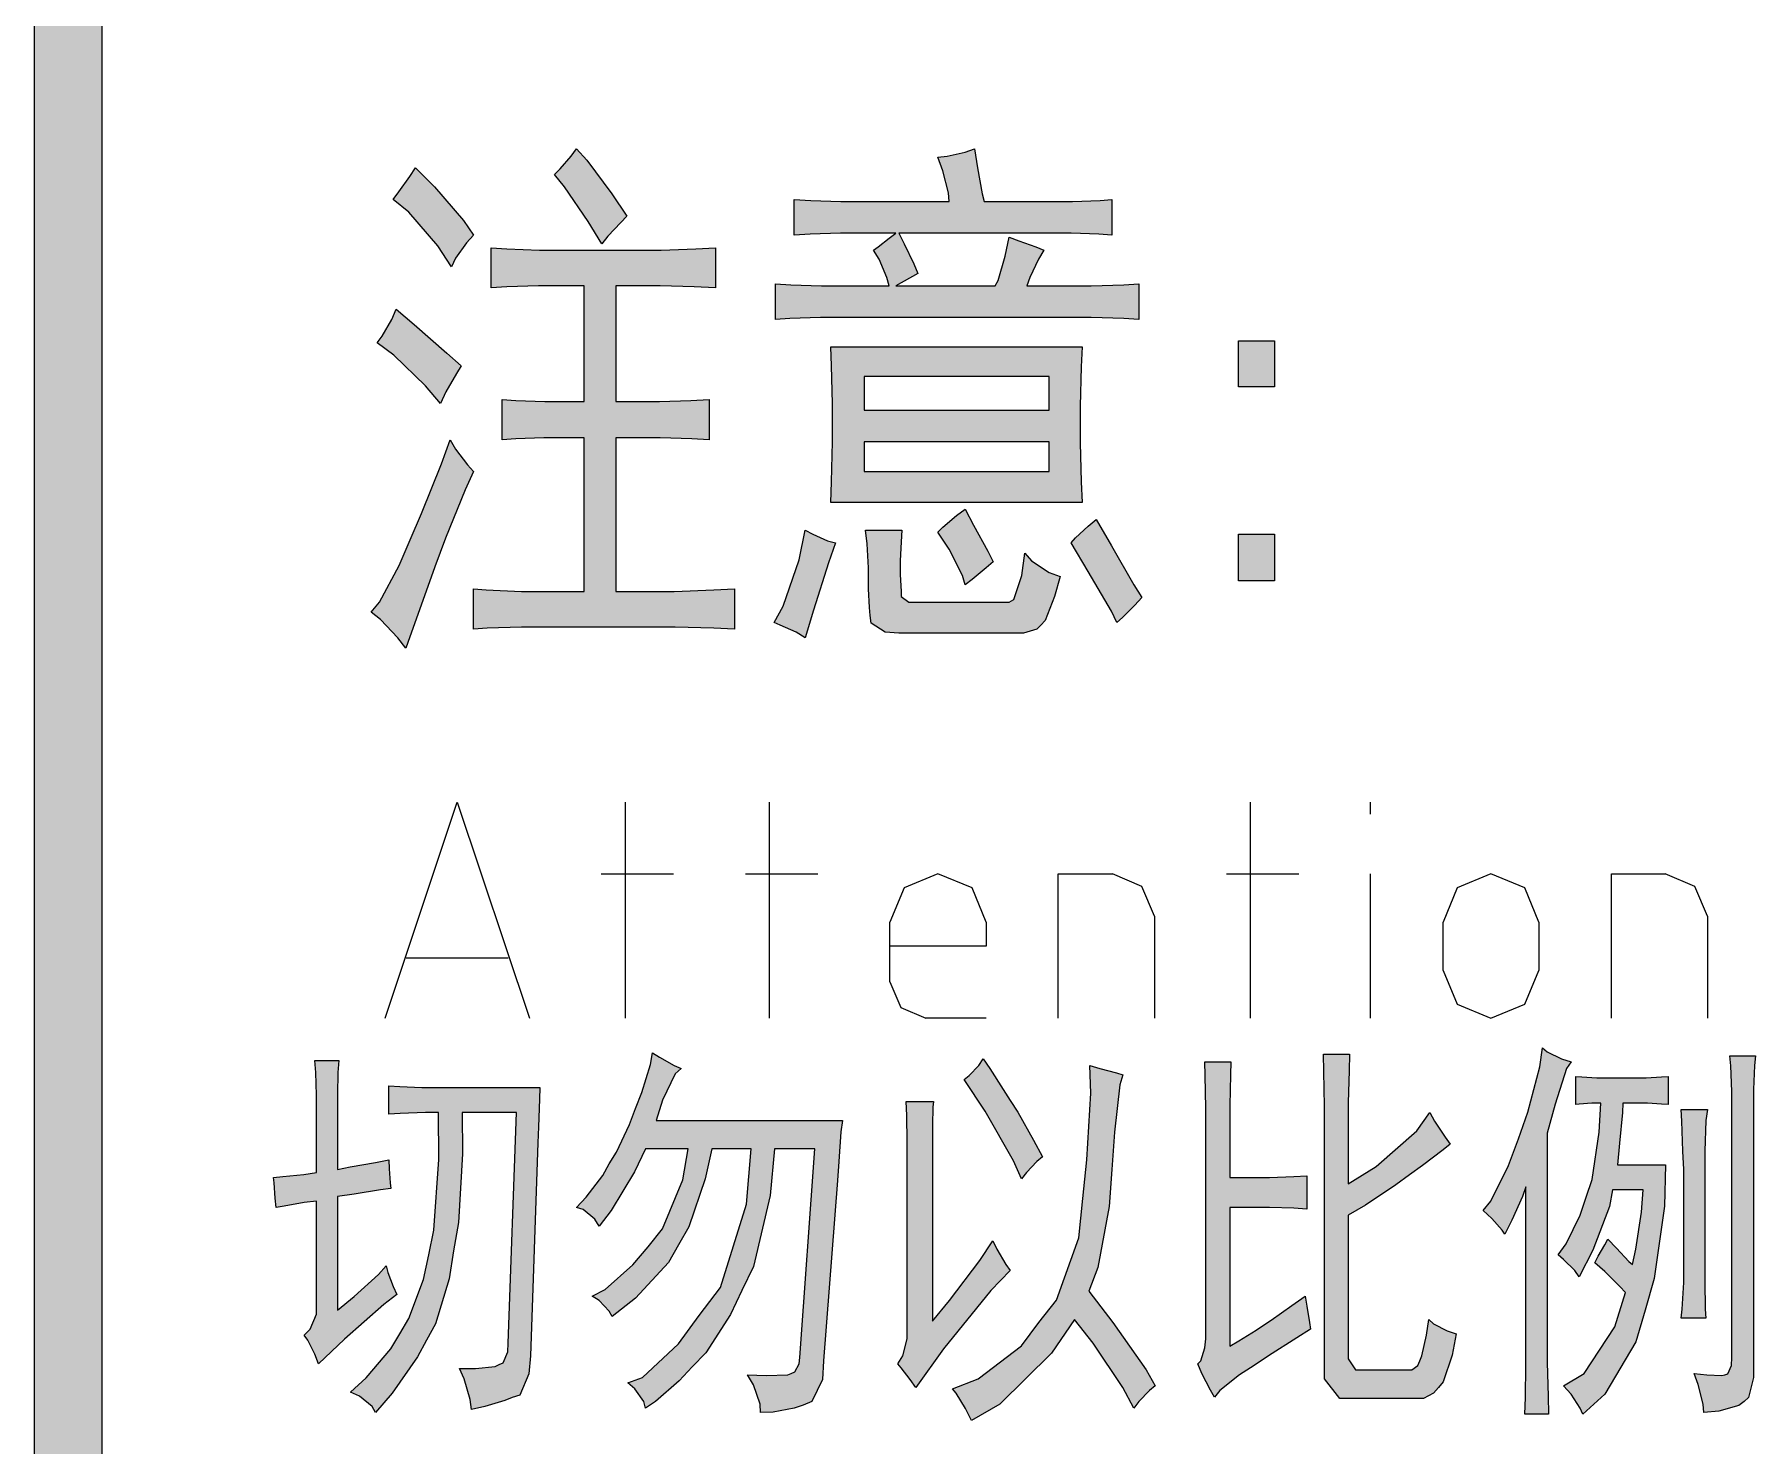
# Model space of a CAD drawing. Header units: millimetres. Extents: x 0 to 414, y 0 to 292.
# Drawn here: x 354.72 to 366.8, y 164.47 to 174.38 of the extents above; entities that cross this region are included whole.
import ezdxf

# ---------------------------------------------------------------- set-up
doc = ezdxf.new("R2010")
doc.units = ezdxf.units.MM

msp = doc.modelspace()

# ---------------------------------------------------------------- hatches: boundary and pattern name
h = msp.add_hatch(color=0)
h.dxf.hatch_style = 2
h.paths.add_polyline_path([(355.194306, 9.846028), (354.721583, 9.846028), (354.721583, 282.620861), (355.194306, 282.620861)])
h = msp.add_hatch(color=0)
h.dxf.hatch_style = 2
h.paths.add_polyline_path([(358.372833, 173.393806), (358.411639, 173.432611), (358.48925, 173.520806), (358.528056, 173.573722), (358.598611, 173.492583), (358.775, 173.256222), (358.880833, 173.101), (358.8385, 173.055139), (358.746778, 172.959889), (358.704444, 172.906972), (358.609194, 173.062194), (358.443389, 173.305611)])
h = msp.add_hatch(color=0)
h.dxf.hatch_style = 2
h.paths.add_polyline_path([(360.478917, 172.981056), (360.380139, 172.981056), (360.168472, 172.974), (360.055583, 172.966944), (360.055583, 173.217417), (360.172, 173.210361), (360.383667, 173.203306), (360.478917, 173.203306), (361.142139, 173.203306), (361.138611, 173.263278), (361.099806, 173.4185), (361.064528, 173.51375), (361.128028, 173.520806), (361.255028, 173.549028), (361.322056, 173.573722), (361.343222, 173.439667), (361.374972, 173.256222), (361.389083, 173.203306), (361.897083, 173.203306), (362.009972, 173.203306), (362.204, 173.210361), (362.285139, 173.217417), (362.285139, 172.966944), (362.193417, 172.974), (361.999389, 172.981056), (361.897083, 172.981056), (360.789361, 172.981056), (360.828167, 172.906972), (360.895194, 172.765861), (360.923417, 172.698833), (360.768194, 172.610639), (361.466694, 172.610639), (361.487861, 172.649444), (361.53725, 172.818778), (361.565472, 172.952833), (361.6325, 172.928139), (361.752444, 172.885806), (361.808889, 172.861111), (361.770083, 172.797611), (361.710111, 172.670611), (361.688944, 172.610639), (362.020556, 172.610639), (362.1405, 172.610639), (362.369806, 172.617694), (362.475639, 172.62475), (362.475639, 172.374278), (362.369806, 172.381333), (362.1405, 172.388389), (362.020556, 172.388389), (360.355444, 172.388389), (360.239028, 172.388389), (360.023833, 172.381333), (359.925056, 172.374278), (359.925056, 172.62475), (360.030889, 172.617694), (360.246083, 172.610639), (360.355444, 172.610639), (360.722333, 172.610639), (360.704694, 172.670611), (360.651778, 172.797611), (360.612972, 172.861111), (360.644722, 172.885806), (360.722333, 172.945778), (360.768194, 172.981056)])
h = msp.add_hatch(color=0)
h.dxf.hatch_style = 2
h.paths.add_polyline_path([(357.395639, 173.439667), (357.529694, 173.305611), (357.734306, 173.06925), (357.804861, 172.966944), (357.755472, 172.914028), (357.677861, 172.804667), (357.649639, 172.744694), (357.554389, 172.892861), (357.349778, 173.129222), (357.240417, 173.217417), (357.279222, 173.270333), (357.356833, 173.379694)])
h = msp.add_hatch(color=0)
h.dxf.hatch_style = 2
h.paths.add_polyline_path([(359.014889, 172.861111), (359.120722, 172.861111), (359.364139, 172.871694), (359.501722, 172.87875), (359.501722, 172.596528), (359.353556, 172.603583), (359.113667, 172.610639), (359.025472, 172.610639), (358.803222, 172.610639), (358.803222, 171.79925), (359.014889, 171.79925), (359.110139, 171.79925), (359.328861, 171.806306), (359.459389, 171.813361), (359.459389, 171.531139), (359.335917, 171.538194), (359.113667, 171.54525), (359.014889, 171.54525), (358.803222, 171.54525), (358.803222, 170.46575), (359.081917, 170.46575), (359.212444, 170.46575), (359.491139, 170.476333), (359.635778, 170.483389), (359.635778, 170.201167), (359.491139, 170.208222), (359.2195, 170.215278), (359.0925, 170.215278), (358.281111, 170.215278), (358.14, 170.215278), (357.900111, 170.208222), (357.804861, 170.201167), (357.804861, 170.483389), (357.893056, 170.476333), (358.14, 170.46575), (358.295222, 170.46575), (358.580972, 170.46575), (358.580972, 171.54525), (358.404583, 171.54525), (358.29875, 171.54525), (358.101194, 171.538194), (358.005944, 171.531139), (358.005944, 171.813361), (358.101194, 171.806306), (358.305806, 171.79925), (358.415167, 171.79925), (358.580972, 171.79925), (358.580972, 172.610639), (358.372833, 172.610639), (358.259944, 172.610639), (358.037694, 172.603583), (357.928333, 172.596528), (357.928333, 172.87875), (358.037694, 172.871694), (358.267, 172.861111), (358.383417, 172.861111)])
h = msp.add_hatch(color=0)
h.dxf.hatch_style = 2
h.paths.add_polyline_path([(357.261583, 172.448361), (357.388583, 172.339), (357.617889, 172.137917), (357.716667, 172.049722), (357.684917, 171.996806), (357.610833, 171.866278), (357.572028, 171.785139), (357.466194, 171.908611), (357.243944, 172.123806), (357.127528, 172.212), (357.162806, 172.257861), (357.229833, 172.374278)])
h = msp.add_hatch(color=0)
h.paths.add_polyline_path([(362.077, 172.183778), (362.069944, 172.042667), (362.062889, 171.7675), (362.062889, 171.636972), (362.062889, 171.509972), (362.069944, 171.234806), (362.077, 171.090167), (360.313111, 171.090167), (360.316639, 171.234806), (360.323694, 171.517028), (360.323694, 171.651083), (360.323694, 171.785139), (360.316639, 172.049722), (360.313111, 172.183778)])
h.paths.add_polyline_path([(361.844167, 171.739278), (361.844167, 171.975639), (360.545944, 171.975639), (360.545944, 171.739278)])
h.paths.add_polyline_path([(361.844167, 171.308889), (361.844167, 171.517028), (360.545944, 171.517028), (360.545944, 171.308889)])
h = msp.add_hatch(color=0)
h.dxf.hatch_style = 2
h.paths.add_polyline_path([(363.428139, 171.901556), (363.174139, 171.901556), (363.174139, 172.226111), (363.428139, 172.226111)])
h = msp.add_hatch(color=0)
h.dxf.hatch_style = 2
h.paths.add_polyline_path([(357.804861, 171.308889), (357.744889, 171.178361), (357.607306, 170.839694), (357.533222, 170.638611), (357.459139, 170.434), (357.356833, 170.14825), (357.328611, 170.067111), (357.272167, 170.141194), (357.152222, 170.268194), (357.085194, 170.321111), (357.145167, 170.391667), (357.28275, 170.649194), (357.360361, 170.829111), (357.437972, 171.012556), (357.579083, 171.361806), (357.639056, 171.531139), (357.677861, 171.464111), (357.762528, 171.35475)])
h = msp.add_hatch(color=0)
h.dxf.hatch_style = 2
h.paths.add_polyline_path([(361.255028, 171.044306), (361.315, 170.931417), (361.413778, 170.747972), (361.452583, 170.673889), (361.403194, 170.631556), (361.304417, 170.550417), (361.255028, 170.511611), (361.237389, 170.578639), (361.142139, 170.762083), (361.064528, 170.882028), (361.099806, 170.917306), (361.195056, 170.998444)])
h = msp.add_hatch(color=0)
h.dxf.hatch_style = 2
h.paths.add_polyline_path([(362.175778, 170.970222), (362.281611, 170.786778), (362.440361, 170.511611), (362.496806, 170.423417), (362.447417, 170.3705), (362.359222, 170.282306), (362.320417, 170.247028), (362.281611, 170.328167), (362.119333, 170.606861), (361.999389, 170.807944), (362.031139, 170.843222), (362.119333, 170.924361)])
h = msp.add_hatch(color=0)
h.dxf.hatch_style = 2
h.paths.add_polyline_path([(360.344861, 170.807944), (360.295472, 170.666833), (360.189639, 170.335222), (360.133194, 170.141194), (360.069694, 170.18), (359.956806, 170.229389), (359.914472, 170.247028), (359.977972, 170.363444), (360.090861, 170.688), (360.133194, 170.896139), (360.186111, 170.867917), (360.288417, 170.822056)])
h = msp.add_hatch(color=0)
h.dxf.hatch_style = 2
h.paths.add_polyline_path([(360.810528, 170.896139), (360.807, 170.815), (360.799944, 170.680944), (360.799944, 170.631556), (360.799944, 170.585694), (360.803472, 170.504556), (360.807, 170.46575), (360.807, 170.430472), (360.859917, 170.391667), (360.909306, 170.391667), (361.565472, 170.391667), (361.597222, 170.409306), (361.653667, 170.578639), (361.674833, 170.733861), (361.720694, 170.680944), (361.844167, 170.599806), (361.921778, 170.571583), (361.882972, 170.430472), (361.815944, 170.261139), (361.787722, 170.229389), (361.7595, 170.201167), (361.66425, 170.172944), (361.597222, 170.172944), (360.789361, 170.172944), (360.694111, 170.18), (360.595333, 170.2435), (360.588278, 170.296417), (360.58475, 170.352861), (360.577694, 170.483389), (360.577694, 170.557472), (360.577694, 170.631556), (360.567111, 170.800889), (360.556528, 170.896139)])
h = msp.add_hatch(color=0)
h.dxf.hatch_style = 2
h.paths.add_polyline_path([(363.428139, 170.539833), (363.174139, 170.539833), (363.174139, 170.867917), (363.428139, 170.867917)])
h = msp.add_hatch(color=0)
h.dxf.hatch_style = 2
h.paths.add_polyline_path([(359.261833, 167.117889), (359.2195, 167.079083), (359.131306, 166.895639), (359.085444, 166.751), (360.39425, 166.751), (360.383667, 166.673389), (360.369556, 166.46525), (360.358972, 166.331194), (360.260194, 165.064722), (360.253139, 164.934194), (360.179056, 164.778972), (360.119083, 164.754278), (360.055583, 164.733111), (359.907417, 164.704889), (359.819222, 164.701361), (359.815694, 164.761333), (359.769833, 164.895389), (359.7275, 164.965944), (359.858028, 164.962417), (360.009722, 164.965944), (360.034417, 164.976528), (360.059111, 164.987111), (360.090861, 165.043556), (360.094389, 165.089417), (360.200222, 166.553444), (359.918, 166.553444), (359.88625, 166.225361), (359.769833, 165.727944), (359.688694, 165.558611), (359.607556, 165.389278), (359.434694, 165.121167), (359.339444, 165.022389), (359.247722, 164.923611), (359.081917, 164.778972), (359.011361, 164.733111), (359.000778, 164.778972), (358.937278, 164.867167), (358.887889, 164.9095), (358.990194, 164.948306), (359.244194, 165.184667), (359.388833, 165.382222), (359.537, 165.579778), (359.720444, 166.165389), (359.752194, 166.553444), (359.477028, 166.553444), (359.431167, 166.341778), (359.31475, 166.006639), (359.244194, 165.879639), (359.173639, 165.756167), (358.940806, 165.505694), (358.778528, 165.375167), (358.757361, 165.413972), (358.686806, 165.488056), (358.637417, 165.519806), (358.729139, 165.565667), (358.923167, 165.738528), (359.029, 165.865528), (359.131306, 165.992528), (359.272417, 166.334722), (359.311222, 166.553444), (359.011361, 166.553444), (358.93375, 166.391167), (358.771472, 166.119528), (358.686806, 166.010167), (358.655056, 166.059556), (358.573917, 166.126583), (358.528056, 166.140694), (358.595083, 166.214778), (358.7115, 166.366472), (358.757361, 166.447611), (358.80675, 166.52875), (358.898472, 166.722778), (358.940806, 166.835667), (358.986667, 166.948556), (359.046639, 167.146111), (359.06075, 167.22725), (359.110139, 167.1955), (359.212444, 167.139056)])
h = msp.add_hatch(color=0)
h.dxf.hatch_style = 2
h.paths.add_polyline_path([(365.509528, 167.16375), (365.477778, 167.117889), (365.396639, 166.867417), (365.340194, 166.662806), (365.340194, 165.167028), (365.340194, 165.054139), (365.34725, 164.817778), (365.350778, 164.690778), (365.184972, 164.690778), (365.1885, 164.807194), (365.192028, 165.032972), (365.192028, 165.142333), (365.192028, 166.285333), (365.167333, 166.218306), (365.09325, 166.0525), (365.043861, 165.953722), (365.026222, 165.981944), (364.952139, 166.063083), (364.892167, 166.119528), (364.945083, 166.186556), (365.068556, 166.437028), (365.139111, 166.624), (365.206139, 166.810972), (365.290806, 167.128472), (365.308444, 167.262528), (365.340194, 167.234306), (365.4425, 167.184917)])
h = msp.add_hatch(color=0)
h.dxf.hatch_style = 2
h.paths.add_polyline_path([(356.700667, 166.853306), (356.700667, 166.930917), (356.697139, 167.089667), (356.690083, 167.174333), (356.859417, 167.174333), (356.852361, 167.089667), (356.848833, 166.934444), (356.848833, 166.863889), (356.848833, 166.408806), (356.937028, 166.426444), (357.116944, 166.458194), (357.208667, 166.475833), (357.212194, 166.412333), (357.21925, 166.313556), (357.222778, 166.27475), (357.152222, 166.264167), (356.96525, 166.235944), (356.848833, 166.218306), (356.848833, 165.421028), (356.96525, 165.516278), (357.138111, 165.6715), (357.191028, 165.731472), (357.201611, 165.685611), (357.240417, 165.586833), (357.265111, 165.530389), (357.173389, 165.459833), (356.898222, 165.216417), (356.714778, 165.043556), (356.690083, 165.110583), (356.640694, 165.209361), (356.616, 165.244639), (356.658333, 165.286972), (356.700667, 165.392806), (356.700667, 165.452778), (356.700667, 166.186556), (356.616, 166.175972), (356.474889, 166.151278), (356.418444, 166.140694), (356.411389, 166.207722), (356.404333, 166.313556), (356.400806, 166.352361), (356.464306, 166.359417), (356.612472, 166.373528), (356.700667, 166.387639)])
h = msp.add_hatch(color=0)
h.dxf.hatch_style = 2
h.paths.add_polyline_path([(362.36275, 167.072028), (362.341583, 167.001472), (362.302778, 166.669861), (362.285139, 166.408806), (362.2675, 166.14775), (362.186361, 165.720889), (362.122861, 165.555083), (362.292194, 165.332833), (362.525028, 165.001222), (362.588528, 164.888333), (362.549722, 164.856583), (362.475639, 164.778972), (362.440361, 164.733111), (362.36275, 164.87775), (362.154611, 165.188194), (362.024083, 165.354), (361.861806, 165.117639), (361.498444, 164.761333), (361.300889, 164.644917), (361.258556, 164.729583), (361.191528, 164.838944), (361.166833, 164.867167), (361.34675, 164.937722), (361.650139, 165.170556), (361.773611, 165.332833), (361.897083, 165.491583), (362.052306, 165.929028), (362.080528, 166.204194), (362.10875, 166.475833), (362.136972, 166.945028), (362.129917, 167.139056), (362.200472, 167.117889), (362.316889, 167.086139)])
h = msp.add_hatch(color=0)
h.dxf.hatch_style = 2
h.paths.add_polyline_path([(361.382028, 167.184917), (361.427889, 167.117889), (361.523139, 166.969722), (361.572528, 166.892111), (361.625444, 166.810972), (361.734806, 166.613417), (361.798306, 166.497), (361.7595, 166.46525), (361.685417, 166.387639), (361.650139, 166.341778), (361.593694, 166.468778), (361.396139, 166.818028), (361.247972, 167.040278), (361.28325, 167.0685), (361.350278, 167.139056)])
h = msp.add_hatch(color=0)
h.dxf.hatch_style = 2
h.paths.add_polyline_path([(363.121222, 167.16375), (363.117694, 167.072028), (363.114167, 166.856833), (363.114167, 166.729833), (363.114167, 166.352361), (363.311722, 166.352361), (363.392861, 166.352361), (363.562194, 166.359417), (363.653917, 166.362944), (363.653917, 166.130111), (363.562194, 166.137167), (363.392861, 166.140694), (363.311722, 166.140694), (363.114167, 166.140694), (363.114167, 165.167028), (363.177667, 165.205833), (363.297611, 165.279917), (363.350528, 165.315194), (363.403444, 165.350472), (363.548083, 165.452778), (363.643333, 165.519806), (363.653917, 165.44925), (363.671556, 165.332833), (363.678611, 165.286972), (363.583361, 165.227), (363.385806, 165.1), (363.2835, 165.032972), (363.181194, 164.965944), (363.043611, 164.856583), (363.004806, 164.810722), (362.976583, 164.860111), (362.916611, 164.976528), (362.888389, 165.043556), (362.909556, 165.064722), (362.937778, 165.156444), (362.944833, 165.219944), (362.944833, 166.708667), (362.944833, 166.839194), (362.941306, 167.0685), (362.937778, 167.16375)])
h = msp.add_hatch(color=0)
h.dxf.hatch_style = 2
h.paths.add_polyline_path([(363.953778, 167.216667), (363.95025, 167.10025), (363.943194, 166.878), (363.943194, 166.775694), (363.943194, 166.3065), (364.14075, 166.429972), (364.4265, 166.680444), (364.518222, 166.807444), (364.549972, 166.747472), (364.624056, 166.634583), (364.659333, 166.585194), (364.609944, 166.546389), (364.465306, 166.437028), (364.373583, 166.37), (364.278333, 166.299444), (364.066667, 166.158333), (363.943194, 166.087778), (363.943194, 165.156444), (363.943194, 165.078833), (363.996111, 165.001222), (364.0455, 165.001222), (364.359472, 165.001222), (364.391222, 165.001222), (364.433556, 165.032972), (364.447667, 165.064722), (364.461778, 165.1), (364.493528, 165.244639), (364.511167, 165.354), (364.542917, 165.325778), (364.638167, 165.276389), (364.701667, 165.255222), (364.673444, 165.103528), (364.609944, 164.916556), (364.578194, 164.87775), (364.542917, 164.838944), (364.472361, 164.800139), (364.433556, 164.800139), (363.996111, 164.800139), (363.88675, 164.800139), (363.777389, 164.937722), (363.777389, 165.078833), (363.777389, 166.729833), (363.777389, 166.853306), (363.773861, 167.096722), (363.770333, 167.216667)])
h = msp.add_hatch(color=0)
h.dxf.hatch_style = 2
h.paths.add_polyline_path([(366.804222, 167.206083), (366.797167, 167.139056), (366.790111, 166.969722), (366.790111, 166.863889), (366.790111, 165.064722), (366.790111, 164.948306), (366.754833, 164.807194), (366.723083, 164.778972), (366.687806, 164.75075), (366.546694, 164.711944), (366.440861, 164.701361), (366.437333, 164.761333), (366.402056, 164.898917), (366.373833, 164.976528), (366.462028, 164.965944), (366.567861, 164.962417), (366.589028, 164.965944), (366.610194, 164.973), (366.634889, 165.032972), (366.638417, 165.089417), (366.638417, 166.853306), (366.638417, 166.955611), (366.631361, 167.135528), (366.624306, 167.206083)])
h = msp.add_hatch(color=0)
h.dxf.hatch_style = 2
h.paths.add_polyline_path([(357.706083, 165.011806), (357.818972, 165.011806), (357.956556, 165.025917), (357.984778, 165.040028), (358.013, 165.050611), (358.04475, 165.128222), (358.048278, 165.188194), (358.104722, 166.807444), (357.723722, 166.807444), (357.72725, 166.518167), (357.699028, 166.034861), (357.66375, 165.837306), (357.632, 165.63975), (357.53675, 165.325778), (357.47325, 165.209361), (357.40975, 165.092944), (357.233361, 164.838944), (357.116944, 164.701361), (357.09225, 164.743694), (357.004056, 164.817778), (356.940556, 164.846), (357.049917, 164.944778), (357.222778, 165.149389), (357.286278, 165.255222), (357.349778, 165.361056), (357.452083, 165.636222), (357.490889, 165.809083), (357.526167, 165.981944), (357.561444, 166.479361), (357.557917, 166.807444), (357.466194, 166.807444), (357.289806, 166.800389), (357.208667, 166.796861), (357.208667, 166.994417), (357.286278, 166.990889), (357.4415, 166.983833), (357.515583, 166.983833), (358.270528, 166.983833), (358.267, 166.902694), (358.259944, 166.708667), (358.256417, 166.595778), (358.2035, 165.1), (358.192917, 164.973), (358.129417, 164.824833), (358.0765, 164.807194), (358.023583, 164.786028), (357.882472, 164.743694), (357.79075, 164.722528), (357.780167, 164.793083), (357.737833, 164.937722)])
h = msp.add_hatch(color=0)
h.dxf.hatch_style = 2
h.paths.add_polyline_path([(365.975194, 167.050861), (366.035167, 167.050861), (366.144528, 167.057917), (366.190389, 167.061444), (366.190389, 166.863889), (366.144528, 166.867417), (366.04575, 166.874472), (365.989306, 166.874472), (365.872889, 166.874472), (365.869361, 166.807444), (365.848194, 166.59225), (365.834083, 166.440556), (366.17275, 166.440556), (366.165694, 166.151278), (366.091611, 165.643278), (366.028111, 165.421028), (365.964611, 165.198778), (365.745889, 164.831889), (365.590667, 164.690778), (365.573028, 164.733111), (365.509528, 164.831889), (365.456611, 164.888333), (365.60125, 164.976528), (365.816444, 165.304611), (365.890528, 165.5445), (365.851722, 165.586833), (365.745889, 165.692667), (365.675333, 165.752639), (365.700028, 165.7985), (365.745889, 165.879639), (365.767056, 165.918444), (365.827028, 165.854944), (365.915222, 165.763222), (365.939917, 165.742056), (365.964611, 165.847889), (366.003417, 166.108944), (366.014, 166.264167), (365.798806, 166.264167), (365.777639, 166.14775), (365.661222, 165.840833), (365.565972, 165.653861), (365.534222, 165.699722), (365.456611, 165.777333), (365.417806, 165.809083), (365.47425, 165.886694), (365.573028, 166.087778), (365.615361, 166.214778), (365.657694, 166.33825), (365.707083, 166.669861), (365.717667, 166.874472), (365.654167, 166.874472), (365.565972, 166.867417), (365.541278, 166.863889), (365.541278, 167.061444), (365.583611, 167.057917), (365.689444, 167.050861), (365.756472, 167.050861)])
h = msp.add_hatch(color=0)
h.dxf.hatch_style = 2
h.paths.add_polyline_path([(361.449056, 165.907861), (361.477278, 165.847889), (361.540778, 165.742056), (361.572528, 165.699722), (361.434944, 165.558611), (361.103333, 165.149389), (360.909306, 164.87775), (360.8705, 164.934194), (360.807, 165.015333), (360.782306, 165.043556), (360.817583, 165.1), (360.849333, 165.219944), (360.849333, 165.286972), (360.849333, 166.518167), (360.849333, 166.602833), (360.845806, 166.786278), (360.842278, 166.885056), (361.032778, 166.885056), (361.02925, 166.84625), (361.025722, 166.71925), (361.025722, 166.631056), (361.025722, 165.343417), (361.145667, 165.488056), (361.357333, 165.770278)])
h = msp.add_hatch(color=0)
h.dxf.hatch_style = 2
h.paths.add_polyline_path([(366.465556, 166.828611), (366.454972, 166.751), (366.447917, 166.535806), (366.447917, 166.398222), (366.447917, 165.752639), (366.447917, 165.622111), (366.451444, 165.428083), (366.454972, 165.364583), (366.282111, 165.364583), (366.289167, 165.428083), (366.29975, 165.615056), (366.29975, 165.742056), (366.29975, 166.408806), (366.292694, 166.535806), (366.285639, 166.747472), (366.282111, 166.828611)])

# ---------------------------------------------------------------- linework, layer by layer
at = {"color": 0, "lineweight": 0}
for points in [[(355.194306, 9.846028), (354.721583, 9.846028), (354.721583, 282.620861), (355.194306, 282.620861)], [(358.372833, 173.393806), (358.411639, 173.432611), (358.48925, 173.520806), (358.528056, 173.573722), (358.598611, 173.492583), (358.775, 173.256222), (358.880833, 173.101), (358.8385, 173.055139), (358.746778, 172.959889), (358.704444, 172.906972), (358.609194, 173.062194), (358.443389, 173.305611)], [(360.478917, 172.981056), (360.380139, 172.981056), (360.168472, 172.974), (360.055583, 172.966944), (360.055583, 173.217417), (360.172, 173.210361), (360.383667, 173.203306), (360.478917, 173.203306), (361.142139, 173.203306), (361.138611, 173.263278), (361.099806, 173.4185), (361.064528, 173.51375), (361.128028, 173.520806), (361.255028, 173.549028), (361.322056, 173.573722), (361.343222, 173.439667), (361.374972, 173.256222), (361.389083, 173.203306), (361.897083, 173.203306), (362.009972, 173.203306), (362.204, 173.210361), (362.285139, 173.217417), (362.285139, 172.966944), (362.193417, 172.974), (361.999389, 172.981056), (361.897083, 172.981056), (360.789361, 172.981056), (360.828167, 172.906972), (360.895194, 172.765861), (360.923417, 172.698833), (360.768194, 172.610639), (361.466694, 172.610639), (361.487861, 172.649444), (361.53725, 172.818778), (361.565472, 172.952833), (361.6325, 172.928139), (361.752444, 172.885806), (361.808889, 172.861111), (361.770083, 172.797611), (361.710111, 172.670611), (361.688944, 172.610639), (362.020556, 172.610639), (362.1405, 172.610639), (362.369806, 172.617694), (362.475639, 172.62475), (362.475639, 172.374278), (362.369806, 172.381333), (362.1405, 172.388389), (362.020556, 172.388389), (360.355444, 172.388389), (360.239028, 172.388389), (360.023833, 172.381333), (359.925056, 172.374278), (359.925056, 172.62475), (360.030889, 172.617694), (360.246083, 172.610639), (360.355444, 172.610639), (360.722333, 172.610639), (360.704694, 172.670611), (360.651778, 172.797611), (360.612972, 172.861111), (360.644722, 172.885806), (360.722333, 172.945778), (360.768194, 172.981056)], [(357.395639, 173.439667), (357.529694, 173.305611), (357.734306, 173.06925), (357.804861, 172.966944), (357.755472, 172.914028), (357.677861, 172.804667), (357.649639, 172.744694), (357.554389, 172.892861), (357.349778, 173.129222), (357.240417, 173.217417), (357.279222, 173.270333), (357.356833, 173.379694)], [(359.014889, 172.861111), (359.120722, 172.861111), (359.364139, 172.871694), (359.501722, 172.87875), (359.501722, 172.596528), (359.353556, 172.603583), (359.113667, 172.610639), (359.025472, 172.610639), (358.803222, 172.610639), (358.803222, 171.79925), (359.014889, 171.79925), (359.110139, 171.79925), (359.328861, 171.806306), (359.459389, 171.813361), (359.459389, 171.531139), (359.335917, 171.538194), (359.113667, 171.54525), (359.014889, 171.54525), (358.803222, 171.54525), (358.803222, 170.46575), (359.081917, 170.46575), (359.212444, 170.46575), (359.491139, 170.476333), (359.635778, 170.483389), (359.635778, 170.201167), (359.491139, 170.208222), (359.2195, 170.215278), (359.0925, 170.215278), (358.281111, 170.215278), (358.14, 170.215278), (357.900111, 170.208222), (357.804861, 170.201167), (357.804861, 170.483389), (357.893056, 170.476333), (358.14, 170.46575), (358.295222, 170.46575), (358.580972, 170.46575), (358.580972, 171.54525), (358.404583, 171.54525), (358.29875, 171.54525), (358.101194, 171.538194), (358.005944, 171.531139), (358.005944, 171.813361), (358.101194, 171.806306), (358.305806, 171.79925), (358.415167, 171.79925), (358.580972, 171.79925), (358.580972, 172.610639), (358.372833, 172.610639), (358.259944, 172.610639), (358.037694, 172.603583), (357.928333, 172.596528), (357.928333, 172.87875), (358.037694, 172.871694), (358.267, 172.861111), (358.383417, 172.861111)], [(357.261583, 172.448361), (357.388583, 172.339), (357.617889, 172.137917), (357.716667, 172.049722), (357.684917, 171.996806), (357.610833, 171.866278), (357.572028, 171.785139), (357.466194, 171.908611), (357.243944, 172.123806), (357.127528, 172.212), (357.162806, 172.257861), (357.229833, 172.374278)], [(362.077, 172.183778), (362.069944, 172.042667), (362.062889, 171.7675), (362.062889, 171.636972), (362.062889, 171.509972), (362.069944, 171.234806), (362.077, 171.090167), (360.313111, 171.090167), (360.316639, 171.234806), (360.323694, 171.517028), (360.323694, 171.651083), (360.323694, 171.785139), (360.316639, 172.049722), (360.313111, 172.183778)], [(363.428139, 171.901556), (363.174139, 171.901556), (363.174139, 172.226111), (363.428139, 172.226111)], [(361.844167, 171.739278), (361.844167, 171.975639), (360.545944, 171.975639), (360.545944, 171.739278)], [(357.804861, 171.308889), (357.744889, 171.178361), (357.607306, 170.839694), (357.533222, 170.638611), (357.459139, 170.434), (357.356833, 170.14825), (357.328611, 170.067111), (357.272167, 170.141194), (357.152222, 170.268194), (357.085194, 170.321111), (357.145167, 170.391667), (357.28275, 170.649194), (357.360361, 170.829111), (357.437972, 171.012556), (357.579083, 171.361806), (357.639056, 171.531139), (357.677861, 171.464111), (357.762528, 171.35475)], [(361.844167, 171.308889), (361.844167, 171.517028), (360.545944, 171.517028), (360.545944, 171.308889)], [(361.255028, 171.044306), (361.315, 170.931417), (361.413778, 170.747972), (361.452583, 170.673889), (361.403194, 170.631556), (361.304417, 170.550417), (361.255028, 170.511611), (361.237389, 170.578639), (361.142139, 170.762083), (361.064528, 170.882028), (361.099806, 170.917306), (361.195056, 170.998444)], [(362.175778, 170.970222), (362.281611, 170.786778), (362.440361, 170.511611), (362.496806, 170.423417), (362.447417, 170.3705), (362.359222, 170.282306), (362.320417, 170.247028), (362.281611, 170.328167), (362.119333, 170.606861), (361.999389, 170.807944), (362.031139, 170.843222), (362.119333, 170.924361)], [(360.344861, 170.807944), (360.295472, 170.666833), (360.189639, 170.335222), (360.133194, 170.141194), (360.069694, 170.18), (359.956806, 170.229389), (359.914472, 170.247028), (359.977972, 170.363444), (360.090861, 170.688), (360.133194, 170.896139), (360.186111, 170.867917), (360.288417, 170.822056)], [(360.810528, 170.896139), (360.807, 170.815), (360.799944, 170.680944), (360.799944, 170.631556), (360.799944, 170.585694), (360.803472, 170.504556), (360.807, 170.46575), (360.807, 170.430472), (360.859917, 170.391667), (360.909306, 170.391667), (361.565472, 170.391667), (361.597222, 170.409306), (361.653667, 170.578639), (361.674833, 170.733861), (361.720694, 170.680944), (361.844167, 170.599806), (361.921778, 170.571583), (361.882972, 170.430472), (361.815944, 170.261139), (361.787722, 170.229389), (361.7595, 170.201167), (361.66425, 170.172944), (361.597222, 170.172944), (360.789361, 170.172944), (360.694111, 170.18), (360.595333, 170.2435), (360.588278, 170.296417), (360.58475, 170.352861), (360.577694, 170.483389), (360.577694, 170.557472), (360.577694, 170.631556), (360.567111, 170.800889), (360.556528, 170.896139)], [(363.428139, 170.539833), (363.174139, 170.539833), (363.174139, 170.867917), (363.428139, 170.867917)], [(359.261833, 167.117889), (359.2195, 167.079083), (359.131306, 166.895639), (359.085444, 166.751), (360.39425, 166.751), (360.383667, 166.673389), (360.369556, 166.46525), (360.358972, 166.331194), (360.260194, 165.064722), (360.253139, 164.934194), (360.179056, 164.778972), (360.119083, 164.754278), (360.055583, 164.733111), (359.907417, 164.704889), (359.819222, 164.701361), (359.815694, 164.761333), (359.769833, 164.895389), (359.7275, 164.965944), (359.858028, 164.962417), (360.009722, 164.965944), (360.034417, 164.976528), (360.059111, 164.987111), (360.090861, 165.043556), (360.094389, 165.089417), (360.200222, 166.553444), (359.918, 166.553444), (359.88625, 166.225361), (359.769833, 165.727944), (359.688694, 165.558611), (359.607556, 165.389278), (359.434694, 165.121167), (359.339444, 165.022389), (359.247722, 164.923611), (359.081917, 164.778972), (359.011361, 164.733111), (359.000778, 164.778972), (358.937278, 164.867167), (358.887889, 164.9095), (358.990194, 164.948306), (359.244194, 165.184667), (359.388833, 165.382222), (359.537, 165.579778), (359.720444, 166.165389), (359.752194, 166.553444), (359.477028, 166.553444), (359.431167, 166.341778), (359.31475, 166.006639), (359.244194, 165.879639), (359.173639, 165.756167), (358.940806, 165.505694), (358.778528, 165.375167), (358.757361, 165.413972), (358.686806, 165.488056), (358.637417, 165.519806), (358.729139, 165.565667), (358.923167, 165.738528), (359.029, 165.865528), (359.131306, 165.992528), (359.272417, 166.334722), (359.311222, 166.553444), (359.011361, 166.553444), (358.93375, 166.391167), (358.771472, 166.119528), (358.686806, 166.010167), (358.655056, 166.059556), (358.573917, 166.126583), (358.528056, 166.140694), (358.595083, 166.214778), (358.7115, 166.366472), (358.757361, 166.447611), (358.80675, 166.52875), (358.898472, 166.722778), (358.940806, 166.835667), (358.986667, 166.948556), (359.046639, 167.146111), (359.06075, 167.22725), (359.110139, 167.1955), (359.212444, 167.139056)], [(365.509528, 167.16375), (365.477778, 167.117889), (365.396639, 166.867417), (365.340194, 166.662806), (365.340194, 165.167028), (365.340194, 165.054139), (365.34725, 164.817778), (365.350778, 164.690778), (365.184972, 164.690778), (365.1885, 164.807194), (365.192028, 165.032972), (365.192028, 165.142333), (365.192028, 166.285333), (365.167333, 166.218306), (365.09325, 166.0525), (365.043861, 165.953722), (365.026222, 165.981944), (364.952139, 166.063083), (364.892167, 166.119528), (364.945083, 166.186556), (365.068556, 166.437028), (365.139111, 166.624), (365.206139, 166.810972), (365.290806, 167.128472), (365.308444, 167.262528), (365.340194, 167.234306), (365.4425, 167.184917)], [(356.700667, 166.853306), (356.700667, 166.930917), (356.697139, 167.089667), (356.690083, 167.174333), (356.859417, 167.174333), (356.852361, 167.089667), (356.848833, 166.934444), (356.848833, 166.863889), (356.848833, 166.408806), (356.937028, 166.426444), (357.116944, 166.458194), (357.208667, 166.475833), (357.212194, 166.412333), (357.21925, 166.313556), (357.222778, 166.27475), (357.152222, 166.264167), (356.96525, 166.235944), (356.848833, 166.218306), (356.848833, 165.421028), (356.96525, 165.516278), (357.138111, 165.6715), (357.191028, 165.731472), (357.201611, 165.685611), (357.240417, 165.586833), (357.265111, 165.530389), (357.173389, 165.459833), (356.898222, 165.216417), (356.714778, 165.043556), (356.690083, 165.110583), (356.640694, 165.209361), (356.616, 165.244639), (356.658333, 165.286972), (356.700667, 165.392806), (356.700667, 165.452778), (356.700667, 166.186556), (356.616, 166.175972), (356.474889, 166.151278), (356.418444, 166.140694), (356.411389, 166.207722), (356.404333, 166.313556), (356.400806, 166.352361), (356.464306, 166.359417), (356.612472, 166.373528), (356.700667, 166.387639)], [(362.36275, 167.072028), (362.341583, 167.001472), (362.302778, 166.669861), (362.285139, 166.408806), (362.2675, 166.14775), (362.186361, 165.720889), (362.122861, 165.555083), (362.292194, 165.332833), (362.525028, 165.001222), (362.588528, 164.888333), (362.549722, 164.856583), (362.475639, 164.778972), (362.440361, 164.733111), (362.36275, 164.87775), (362.154611, 165.188194), (362.024083, 165.354), (361.861806, 165.117639), (361.498444, 164.761333), (361.300889, 164.644917), (361.258556, 164.729583), (361.191528, 164.838944), (361.166833, 164.867167), (361.34675, 164.937722), (361.650139, 165.170556), (361.773611, 165.332833), (361.897083, 165.491583), (362.052306, 165.929028), (362.080528, 166.204194), (362.10875, 166.475833), (362.136972, 166.945028), (362.129917, 167.139056), (362.200472, 167.117889), (362.316889, 167.086139)], [(361.382028, 167.184917), (361.427889, 167.117889), (361.523139, 166.969722), (361.572528, 166.892111), (361.625444, 166.810972), (361.734806, 166.613417), (361.798306, 166.497), (361.7595, 166.46525), (361.685417, 166.387639), (361.650139, 166.341778), (361.593694, 166.468778), (361.396139, 166.818028), (361.247972, 167.040278), (361.28325, 167.0685), (361.350278, 167.139056)], [(363.121222, 167.16375), (363.117694, 167.072028), (363.114167, 166.856833), (363.114167, 166.729833), (363.114167, 166.352361), (363.311722, 166.352361), (363.392861, 166.352361), (363.562194, 166.359417), (363.653917, 166.362944), (363.653917, 166.130111), (363.562194, 166.137167), (363.392861, 166.140694), (363.311722, 166.140694), (363.114167, 166.140694), (363.114167, 165.167028), (363.177667, 165.205833), (363.297611, 165.279917), (363.350528, 165.315194), (363.403444, 165.350472), (363.548083, 165.452778), (363.643333, 165.519806), (363.653917, 165.44925), (363.671556, 165.332833), (363.678611, 165.286972), (363.583361, 165.227), (363.385806, 165.1), (363.2835, 165.032972), (363.181194, 164.965944), (363.043611, 164.856583), (363.004806, 164.810722), (362.976583, 164.860111), (362.916611, 164.976528), (362.888389, 165.043556), (362.909556, 165.064722), (362.937778, 165.156444), (362.944833, 165.219944), (362.944833, 166.708667), (362.944833, 166.839194), (362.941306, 167.0685), (362.937778, 167.16375)], [(363.953778, 167.216667), (363.95025, 167.10025), (363.943194, 166.878), (363.943194, 166.775694), (363.943194, 166.3065), (364.14075, 166.429972), (364.4265, 166.680444), (364.518222, 166.807444), (364.549972, 166.747472), (364.624056, 166.634583), (364.659333, 166.585194), (364.609944, 166.546389), (364.465306, 166.437028), (364.373583, 166.37), (364.278333, 166.299444), (364.066667, 166.158333), (363.943194, 166.087778), (363.943194, 165.156444), (363.943194, 165.078833), (363.996111, 165.001222), (364.0455, 165.001222), (364.359472, 165.001222), (364.391222, 165.001222), (364.433556, 165.032972), (364.447667, 165.064722), (364.461778, 165.1), (364.493528, 165.244639), (364.511167, 165.354), (364.542917, 165.325778), (364.638167, 165.276389), (364.701667, 165.255222), (364.673444, 165.103528), (364.609944, 164.916556), (364.578194, 164.87775), (364.542917, 164.838944), (364.472361, 164.800139), (364.433556, 164.800139), (363.996111, 164.800139), (363.88675, 164.800139), (363.777389, 164.937722), (363.777389, 165.078833), (363.777389, 166.729833), (363.777389, 166.853306), (363.773861, 167.096722), (363.770333, 167.216667)], [(366.804222, 167.206083), (366.797167, 167.139056), (366.790111, 166.969722), (366.790111, 166.863889), (366.790111, 165.064722), (366.790111, 164.948306), (366.754833, 164.807194), (366.723083, 164.778972), (366.687806, 164.75075), (366.546694, 164.711944), (366.440861, 164.701361), (366.437333, 164.761333), (366.402056, 164.898917), (366.373833, 164.976528), (366.462028, 164.965944), (366.567861, 164.962417), (366.589028, 164.965944), (366.610194, 164.973), (366.634889, 165.032972), (366.638417, 165.089417), (366.638417, 166.853306), (366.638417, 166.955611), (366.631361, 167.135528), (366.624306, 167.206083)], [(357.706083, 165.011806), (357.818972, 165.011806), (357.956556, 165.025917), (357.984778, 165.040028), (358.013, 165.050611), (358.04475, 165.128222), (358.048278, 165.188194), (358.104722, 166.807444), (357.723722, 166.807444), (357.72725, 166.518167), (357.699028, 166.034861), (357.66375, 165.837306), (357.632, 165.63975), (357.53675, 165.325778), (357.47325, 165.209361), (357.40975, 165.092944), (357.233361, 164.838944), (357.116944, 164.701361), (357.09225, 164.743694), (357.004056, 164.817778), (356.940556, 164.846), (357.049917, 164.944778), (357.222778, 165.149389), (357.286278, 165.255222), (357.349778, 165.361056), (357.452083, 165.636222), (357.490889, 165.809083), (357.526167, 165.981944), (357.561444, 166.479361), (357.557917, 166.807444), (357.466194, 166.807444), (357.289806, 166.800389), (357.208667, 166.796861), (357.208667, 166.994417), (357.286278, 166.990889), (357.4415, 166.983833), (357.515583, 166.983833), (358.270528, 166.983833), (358.267, 166.902694), (358.259944, 166.708667), (358.256417, 166.595778), (358.2035, 165.1), (358.192917, 164.973), (358.129417, 164.824833), (358.0765, 164.807194), (358.023583, 164.786028), (357.882472, 164.743694), (357.79075, 164.722528), (357.780167, 164.793083), (357.737833, 164.937722)], [(365.975194, 167.050861), (366.035167, 167.050861), (366.144528, 167.057917), (366.190389, 167.061444), (366.190389, 166.863889), (366.144528, 166.867417), (366.04575, 166.874472), (365.989306, 166.874472), (365.872889, 166.874472), (365.869361, 166.807444), (365.848194, 166.59225), (365.834083, 166.440556), (366.17275, 166.440556), (366.165694, 166.151278), (366.091611, 165.643278), (366.028111, 165.421028), (365.964611, 165.198778), (365.745889, 164.831889), (365.590667, 164.690778), (365.573028, 164.733111), (365.509528, 164.831889), (365.456611, 164.888333), (365.60125, 164.976528), (365.816444, 165.304611), (365.890528, 165.5445), (365.851722, 165.586833), (365.745889, 165.692667), (365.675333, 165.752639), (365.700028, 165.7985), (365.745889, 165.879639), (365.767056, 165.918444), (365.827028, 165.854944), (365.915222, 165.763222), (365.939917, 165.742056), (365.964611, 165.847889), (366.003417, 166.108944), (366.014, 166.264167), (365.798806, 166.264167), (365.777639, 166.14775), (365.661222, 165.840833), (365.565972, 165.653861), (365.534222, 165.699722), (365.456611, 165.777333), (365.417806, 165.809083), (365.47425, 165.886694), (365.573028, 166.087778), (365.615361, 166.214778), (365.657694, 166.33825), (365.707083, 166.669861), (365.717667, 166.874472), (365.654167, 166.874472), (365.565972, 166.867417), (365.541278, 166.863889), (365.541278, 167.061444), (365.583611, 167.057917), (365.689444, 167.050861), (365.756472, 167.050861)], [(361.449056, 165.907861), (361.477278, 165.847889), (361.540778, 165.742056), (361.572528, 165.699722), (361.434944, 165.558611), (361.103333, 165.149389), (360.909306, 164.87775), (360.8705, 164.934194), (360.807, 165.015333), (360.782306, 165.043556), (360.817583, 165.1), (360.849333, 165.219944), (360.849333, 165.286972), (360.849333, 166.518167), (360.849333, 166.602833), (360.845806, 166.786278), (360.842278, 166.885056), (361.032778, 166.885056), (361.02925, 166.84625), (361.025722, 166.71925), (361.025722, 166.631056), (361.025722, 165.343417), (361.145667, 165.488056), (361.357333, 165.770278)], [(366.465556, 166.828611), (366.454972, 166.751), (366.447917, 166.535806), (366.447917, 166.398222), (366.447917, 165.752639), (366.447917, 165.622111), (366.451444, 165.428083), (366.454972, 165.364583), (366.282111, 165.364583), (366.289167, 165.428083), (366.29975, 165.615056), (366.29975, 165.742056), (366.29975, 166.408806), (366.292694, 166.535806), (366.285639, 166.747472), (366.282111, 166.828611)]]:
    msp.add_lwpolyline(points, close=True, dxfattribs=at)
for points in [[(357.183972, 167.470667), (357.688444, 168.987611), (358.196444, 167.470667)], [(358.87025, 167.470667), (358.87025, 168.987611)], [(359.882722, 167.470667), (359.882722, 168.987611)], [(363.258806, 167.470667), (363.258806, 168.987611)], [(364.101944, 168.902944), (364.101944, 168.987611)], [(358.700917, 168.483139), (359.208917, 168.483139)], [(359.713389, 168.483139), (360.221389, 168.483139)], [(361.403194, 168.144472), (361.304417, 168.384361), (361.064528, 168.483139), (360.828167, 168.384361), (360.725861, 168.144472)], [(361.907667, 167.470667), (361.907667, 168.483139), (362.288667, 168.483139)], [(362.585, 168.186806), (362.496806, 168.394944), (362.288667, 168.483139)], [(363.089472, 168.483139), (363.597472, 168.483139)], [(364.101944, 167.470667), (364.101944, 168.483139)], [(365.28375, 168.144472), (365.184972, 168.384361), (364.945083, 168.483139), (364.708722, 168.384361), (364.609944, 168.144472)], [(365.79175, 167.470667), (365.79175, 168.483139), (366.169222, 168.483139)], [(366.465556, 168.186806), (366.377361, 168.394944), (366.169222, 168.483139)], [(360.725861, 167.724667), (360.725861, 168.144472)], [(361.403194, 168.144472), (361.403194, 167.975139), (360.725861, 167.975139)], [(362.585, 168.186806), (362.585, 167.470667)], [(364.609944, 167.805806), (364.609944, 168.144472)], [(365.28375, 168.144472), (365.28375, 167.805806)], [(366.465556, 168.186806), (366.465556, 167.470667)], [(358.048278, 167.890472), (357.332139, 167.890472)], [(360.725861, 167.724667), (360.803472, 167.54475), (360.979861, 167.470667)], [(364.609944, 167.805806), (364.708722, 167.569444), (364.945083, 167.470667), (365.184972, 167.569444), (365.28375, 167.805806)], [(361.403194, 167.470667), (360.979861, 167.470667)]]:
    msp.add_lwpolyline(points, dxfattribs=at)

doc.saveas('drawing.dxf')
